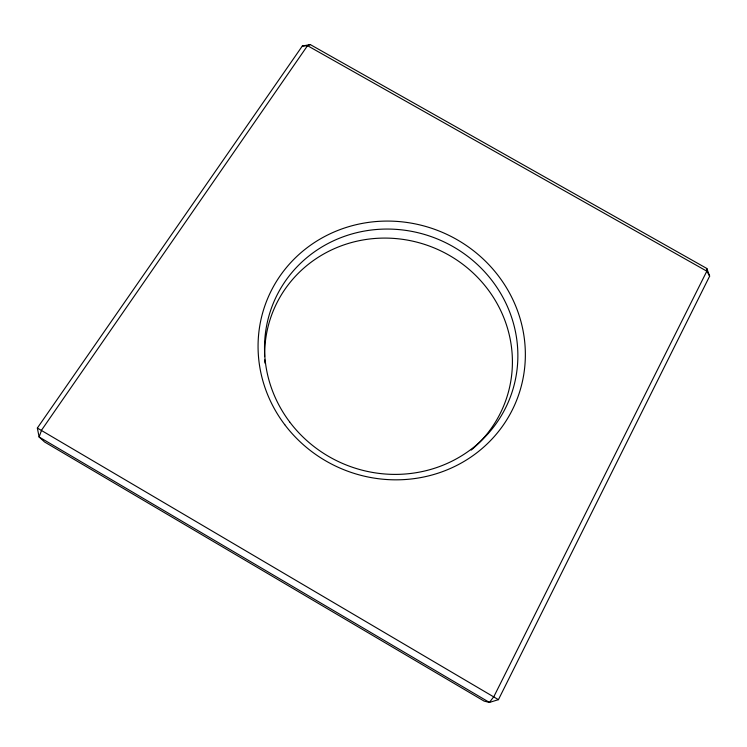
<?xml version="1.0" encoding="UTF-8"?>
<svg xmlns="http://www.w3.org/2000/svg" width="747" height="747" viewBox="0 0 747 747"><rect width="100%" height="100%" fill="white"/><g stroke="black" fill="none" stroke-linecap="round" stroke-linejoin="round"><path stroke-width="1.12" d="M706.83 268.472L706.821 271.18L493.926 696.503L489.425 702.423L484.131 701.116L44.568 441.981L39.115 436.995L37.35 428.05L302.32 46.034L310.285 44.577L706.83 268.472L709.65 276.129L498.426 699.668L489.425 702.423L39.115 436.995L41.617 430.067L307.521 45.679L310.285 44.577M302.32 46.034L307.521 45.679L706.821 271.18L709.65 276.129M37.35 428.05L498.426 699.668M264.653 356.599A124.628 119.38 22.3 0 1 438.097 249.629A124.628 119.38 22.3 0 1 471.208 450.096M264.942 363.126A124.628 119.38 22.3 0 1 264.755 359.858M289.659 421.924A127.466 121.845 22.3 0 0 507.558 403.744A127.466 121.845 22.3 0 0 376.357 229.506A127.466 121.845 22.3 0 0 289.659 421.924M284.756 424.688A134.497 128.503 22.3 0 0 514.59 405.117A134.497 128.503 22.3 0 0 375.788 221.57A134.497 128.503 22.3 0 0 284.756 424.688"/></g></svg>
